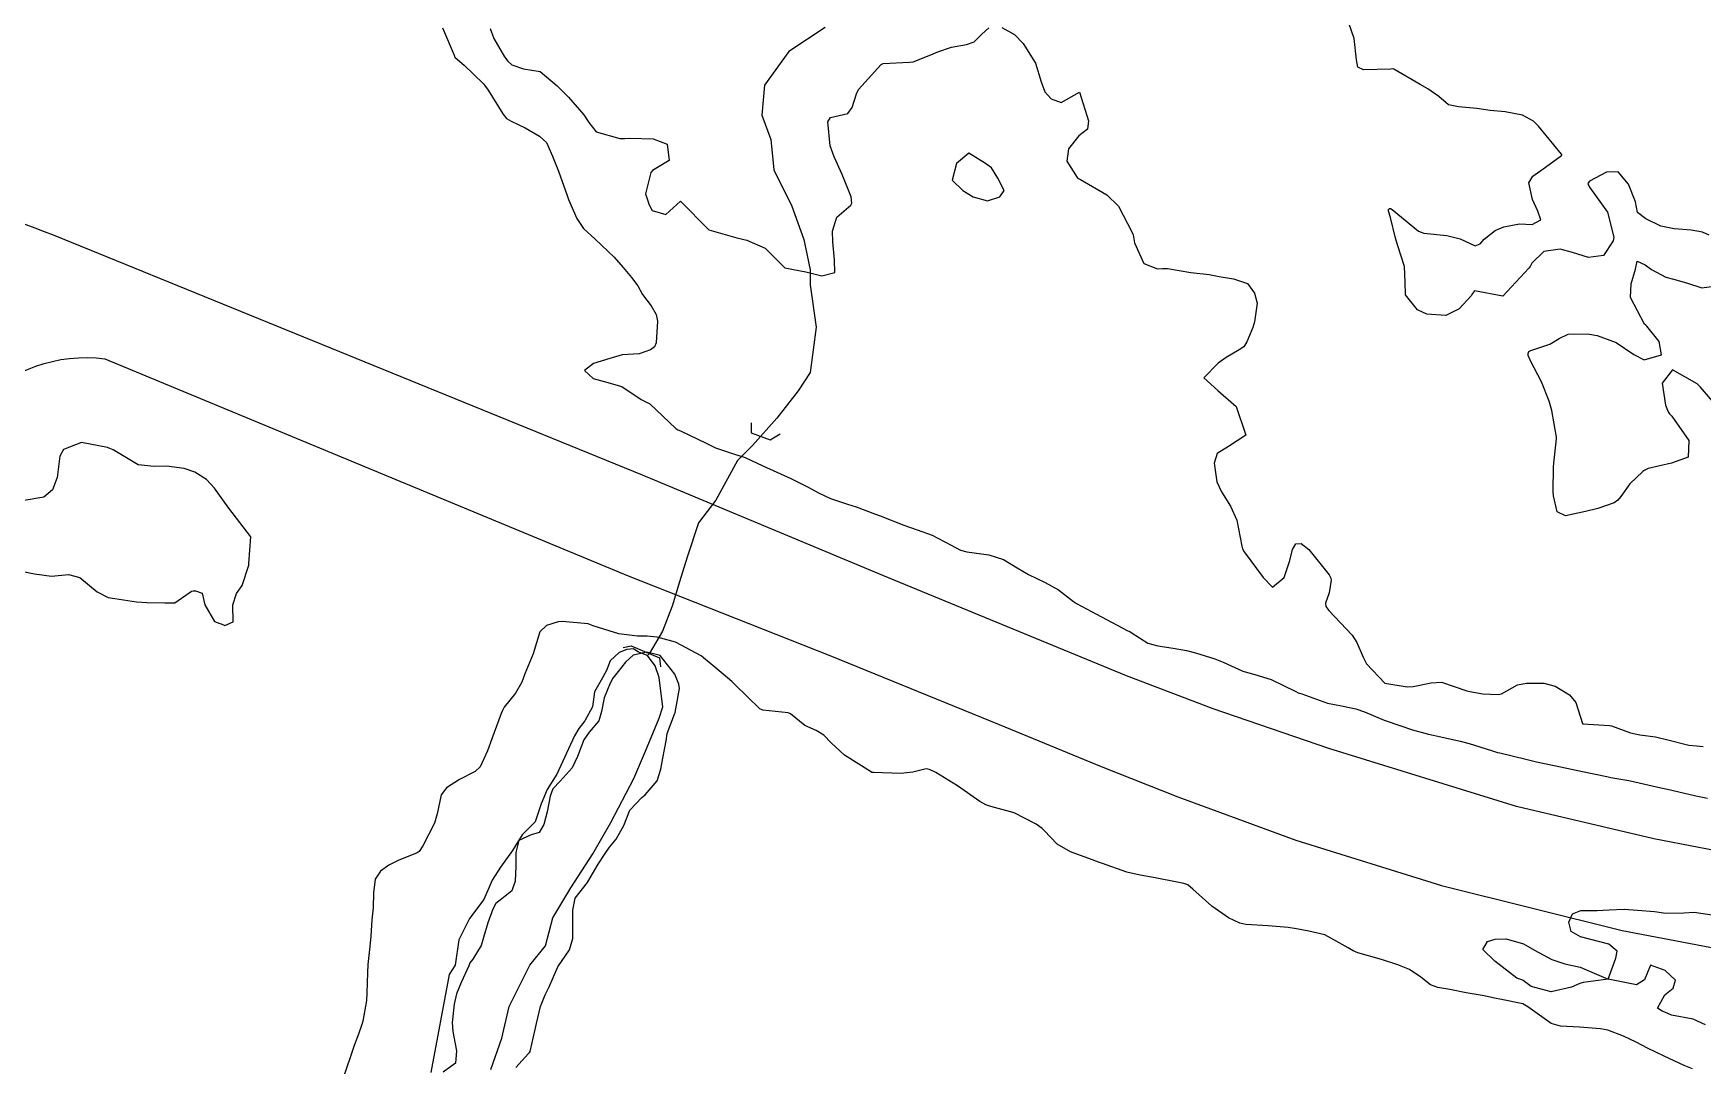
# Model space of a CAD drawing. Header units: metres. Extents: x 307586 to 320046, y 7427249 to 7434250.
# Drawn here: x 310342.2 to 310459.8, y 7432668.9 to 7432741.5 of the extents above; entities that cross this region are included whole.
import ezdxf

# ---------------------------------------------------------------- set-up
doc = ezdxf.new("R2010")
doc.units = ezdxf.units.M
doc.header["$MEASUREMENT"] = 0
for name, color, linetype in [('Curvas de Nivel 1m', 11, 'Continuous'), ('Hidrografia', 140, 'Continuous'), ('Pontes_Viadutos_Tubos', 190, 'Continuous'), ('Vias Primárias', 230, 'Continuous'), ('Vias Secundárias', 230, 'Continuous')]:
    doc.layers.add(name, color=color, linetype=linetype)

msp = doc.modelspace()

# ---------------------------------------------------------------- linework, layer by layer
at = {"layer": 'Curvas de Nivel 1m', "flags": 128}
for points, elevation in [([(310371.04, 7432741.93), (310371.86, 7432740), (310371.89, 7432739.92), (310371.9, 7432739.88), (310371.94, 7432739.84), (310372.56, 7432739.29), (310373.92, 7432738), (310373.97, 7432737.95), (310374.01, 7432737.9), (310374.27, 7432737.54), (310375.3, 7432735.88), (310375.56, 7432735.54), (310375.89, 7432735.36), (310376.86, 7432734.89), (310377.88, 7432734.29), (310378.36, 7432733.85), (310378.8, 7432732.9), (310379.22, 7432731.84), (310379.83, 7432730.12), (310379.93, 7432729.83), (310380.5, 7432728.51), (310380.97, 7432727.81), (310381.79, 7432727.04), (310383.14, 7432725.79), (310383.77, 7432725.05), (310384.35, 7432724.36), (310384.81, 7432723.76), (310385.14, 7432723.16), (310385.74, 7432722.35), (310386.1, 7432721.75), (310386.2, 7432721.27), (310386.09, 7432719.75), (310385.97, 7432719.48), (310385.7, 7432719.26), (310384.91, 7432718.98), (310383.69, 7432718.91), (310382.84, 7432718.64), (310381.69, 7432718.3), (310381.05, 7432717.81), (310381.67, 7432717.25), (310382.43, 7432717.03), (310383.67, 7432716.67), (310385.05, 7432715.76), (310385.46, 7432715.56), (310385.65, 7432715.45), (310387.48, 7432713.73), (310387.63, 7432713.63), (310387.81, 7432713.55), (310389.62, 7432712.68), (310390.28, 7432712.36), (310391.62, 7432711.91), (310392.36, 7432711.67), (310393.6, 7432711.1), (310394.6, 7432710.64), (310395.59, 7432710.21), (310396.75, 7432709.62), (310397.58, 7432709.16), (310398.39, 7432708.79), (310399.57, 7432708.4), (310400.19, 7432708.2), (310401.56, 7432707.68), (310401.87, 7432707.56), (310403.55, 7432706.91), (310404.49, 7432706.59), (310405.54, 7432706.22), (310406.87, 7432705.5), (310407.53, 7432705.15), (310407.98, 7432705.04), (310409.53, 7432704.83), (310410.56, 7432704.49), (310411.52, 7432703.92), (310412.33, 7432703.43), (310413.51, 7432702.88), (310414.45, 7432702.35), (310415.49, 7432701.54), (310415.72, 7432701.39), (310417.48, 7432700.45), (310419.33, 7432699.48), (310419.46, 7432699.42), (310419.56, 7432699.35), (310420.73, 7432698.6), (310421.45, 7432698.41), (310422.51, 7432698.25), (310423.45, 7432698.08), (310424.09, 7432697.93), (310425.45, 7432697.51), (310426.04, 7432697.26), (310427.43, 7432696.64), (310428.27, 7432696.4), (310429.43, 7432696.04), (310431.16, 7432695.2), (310431.32, 7432695.11), (310431.41, 7432695.08), (310431.58, 7432695.03), (310433.4, 7432694.38), (310434.39, 7432694.19), (310435.4, 7432693.99), (310436.01, 7432693.77), (310437.39, 7432693.18), (310437.53, 7432693.13), (310439.39, 7432692.5), (310440.5, 7432692.21), (310441.38, 7432692.01), (310442.73, 7432691.71), (310443.38, 7432691.55), (310444.95, 7432691.04), (310445.37, 7432690.92), (310445.53, 7432690.88), (310447.36, 7432690.45), (310448.11, 7432690.26), (310449.36, 7432689.99), (310450.58, 7432689.74), (310451.35, 7432689.57), (310453.07, 7432689.22), (310453.35, 7432689.16), (310454.61, 7432688.93), (310455.34, 7432688.78), (310456.87, 7432688.43), (310457.34, 7432688.33), (310458.04, 7432688.17), (310459.33, 7432687.87), (310460.17, 7432687.7)], 713), ([(310374.4, 7432741.89), (310374.67, 7432741.18), (310375.42, 7432739.88), (310375.65, 7432739.58), (310375.94, 7432739.33), (310376.75, 7432739.05), (310377.93, 7432738.86), (310379.13, 7432737.84), (310379.91, 7432737.05), (310381.01, 7432735.81), (310381.35, 7432735.27), (310381.88, 7432734.61), (310383.53, 7432734.13), (310383.88, 7432734.14), (310384.27, 7432734.17), (310385.88, 7432734.12), (310386.87, 7432733.74), (310387.01, 7432732.59), (310385.85, 7432731.89), (310385.71, 7432731.75), (310385.35, 7432730.24), (310385.5, 7432729.75), (310385.59, 7432729.52), (310385.82, 7432729.07), (310386.77, 7432728.78), (310387.82, 7432729.73), (310389.8, 7432727.71), (310391.79, 7432727.15), (310392.49, 7432726.98), (310393.78, 7432726.42), (310394.56, 7432725.65), (310395.16, 7432725.04), (310395.77, 7432724.92), (310396.63, 7432724.76), (310397.76, 7432724.47), (310398.68, 7432724.69), (310398.67, 7432725.6), (310398.54, 7432726.85), (310398.53, 7432727.6), (310398.82, 7432728.59), (310399.82, 7432729.44), (310399.87, 7432729.59), (310399.83, 7432730.04), (310399.2, 7432731.6), (310398.63, 7432732.84), (310398.36, 7432733.61), (310398.18, 7432735.32), (310398.39, 7432735.61), (310399.6, 7432735.89), (310399.9, 7432736.32), (310400.21, 7432737.29), (310400.36, 7432737.58), (310401.94, 7432739.34), (310402.09, 7432739.41), (310403.94, 7432739.5), (310404.2, 7432739.54), (310405.44, 7432740.02), (310405.95, 7432740.24), (310406.9, 7432740.56), (310407.96, 7432740.76), (310408.5, 7432740.95), (310409.05, 7432741.48), (310409.53, 7432741.92)], 712), ([(310410.45, 7432741.94), (310411.35, 7432741.45), (310411.96, 7432740.83), (310412.81, 7432739.43), (310413.23, 7432738.13), (310413.48, 7432737.42), (310413.92, 7432736.92), (310414.64, 7432736.68), (310415.92, 7432737.39), (310416.55, 7432735.38), (310416.48, 7432734.8), (310415.88, 7432734.32), (310415.15, 7432733.4), (310415.02, 7432732.55), (310415.75, 7432731.39), (310415.85, 7432731.32), (310416, 7432731.24), (310417.84, 7432730.18), (310418.66, 7432729.36), (310419.64, 7432727.51), (310419.69, 7432727.35), (310419.79, 7432726.8), (310420.45, 7432725.34), (310421.41, 7432724.97), (310421.77, 7432724.99), (310422.11, 7432724.98), (310423.77, 7432724.69), (310425.06, 7432724.57), (310425.76, 7432724.41), (310426.77, 7432724.25), (310427.76, 7432723.92), (310428.26, 7432723.24), (310428.44, 7432722.55), (310428.26, 7432721.24), (310428.13, 7432720.84), (310427.71, 7432719.82), (310427.49, 7432719.47), (310427.18, 7432719.26), (310426.25, 7432718.71), (310425.69, 7432718.32), (310424.68, 7432717.29), (310425.67, 7432716.4), (310426.96, 7432715.26), (310427.63, 7432713.25), (310426.42, 7432712.46), (310425.62, 7432711.96), (310425.41, 7432711.27), (310425.59, 7432709.97), (310425.93, 7432709.27), (310426.57, 7432708.26), (310427.01, 7432707.26), (310427.36, 7432705.43), (310427.41, 7432705.25), (310427.53, 7432705.03), (310428.87, 7432703.24), (310429.51, 7432702.56), (310430.33, 7432703.22), (310430.74, 7432704.43), (310430.93, 7432705.21), (310431.15, 7432705.6), (310431.54, 7432705.63), (310432.07, 7432705.19), (310433.52, 7432703.42), (310433.63, 7432703.18), (310433.65, 7432703.04), (310433.5, 7432702.16), (310433.25, 7432701.43), (310433.28, 7432701.18), (310433.49, 7432700.91), (310435.12, 7432699.16), (310435.46, 7432698.66), (310435.91, 7432697.62), (310436.14, 7432697.15), (310437.42, 7432695.78), (310439.01, 7432695.53), (310439.42, 7432695.56), (310440.7, 7432695.82), (310441.42, 7432695.86), (310443.22, 7432695.26), (310443.41, 7432695.2), (310444.33, 7432695.05), (310445.41, 7432694.99), (310445.65, 7432695.04), (310446.77, 7432695.67), (310447.42, 7432695.8), (310448.64, 7432695.79), (310449.42, 7432695.57), (310450.44, 7432694.97), (310450.88, 7432694.44), (310451.35, 7432692.96), (310451.37, 7432692.94), (310451.39, 7432692.93), (310453.26, 7432692.81), (310453.39, 7432692.78), (310454.75, 7432692.29), (310455.39, 7432692.15), (310456.49, 7432692.01), (310457.38, 7432691.8), (310458.84, 7432691.42), (310459.38, 7432691.37), (310459.85, 7432691.34)], 712), ([(310460.27, 7432727.32), (310459.81, 7432727.53), (310459.02, 7432727.67), (310457.81, 7432727.78), (310456.88, 7432727.97), (310455.82, 7432728.47), (310455.24, 7432728.93), (310455.08, 7432729.68), (310454.59, 7432730.93), (310453.86, 7432731.78), (310453.04, 7432731.77), (310451.85, 7432731.13), (310451.73, 7432730.96), (310451.85, 7432730.72), (310453.12, 7432728.95), (310453.56, 7432727.19), (310453.52, 7432726.94), (310452.84, 7432725.89), (310451.78, 7432725.75), (310450.65, 7432726.11), (310449.79, 7432726.35), (310448.63, 7432726.17), (310447.78, 7432725.36), (310447.66, 7432725.13), (310447.58, 7432725.01), (310445.75, 7432723.04), (310443.76, 7432723.41), (310443.6, 7432723.22), (310443.51, 7432723.06), (310442.66, 7432722.15), (310441.74, 7432721.68), (310440.4, 7432721.76), (310439.74, 7432722.08), (310438.88, 7432723.12), (310438.87, 7432724.01), (310438.82, 7432725.12), (310438.34, 7432726.58), (310438.18, 7432727.13), (310437.82, 7432728.57), (310437.7, 7432729.01), (310437.69, 7432729.13), (310437.75, 7432729.21), (310437.82, 7432729.2), (310437.94, 7432729.13), (310439.81, 7432727.61), (310440.18, 7432727.48), (310441.81, 7432727.31), (310442.74, 7432727.07), (310443.8, 7432726.59), (310444.15, 7432726.71), (310444.44, 7432727.05), (310445.21, 7432727.65), (310445.81, 7432727.91), (310446.92, 7432728.13), (310447.81, 7432728.07), (310448.41, 7432728.41), (310448.22, 7432729.01), (310447.84, 7432729.85), (310447.58, 7432731.01), (310447.86, 7432731.48), (310448.74, 7432732.12), (310449.87, 7432732.93), (310449.91, 7432732.99), (310449.89, 7432733.01), (310449.87, 7432733.03), (310448.26, 7432735.01), (310447.9, 7432735.36), (310447.14, 7432735.78), (310445.91, 7432736.01), (310444.86, 7432736.1), (310443.91, 7432736.24), (310442.61, 7432736.37), (310441.91, 7432736.51), (310441.24, 7432737.09), (310440.47, 7432737.64), (310439.93, 7432737.94), (310438.06, 7432739.01), (310437.94, 7432739.04), (310437.83, 7432739.02), (310435.94, 7432738.97), (310435.52, 7432739.16), (310435.44, 7432739.67), (310435.27, 7432741.17), (310434.89, 7432742.26)], 712), ([(310461.19, 7432714.85), (310459.68, 7432716.63), (310459.44, 7432716.87), (310457.69, 7432717.84), (310456.96, 7432716.9), (310457.2, 7432715.36), (310457.4, 7432714.89), (310457.49, 7432714.74), (310457.65, 7432714.58), (310458.84, 7432712.88), (310458.8, 7432711.7), (310457.62, 7432711.28), (310455.98, 7432710.91), (310455.74, 7432710.79), (310455.61, 7432710.69), (310454.7, 7432709.82), (310454.05, 7432708.94), (310453.84, 7432708.67), (310453.58, 7432708.48), (310452.44, 7432708.08), (310451.57, 7432707.88), (310450.15, 7432707.57), (310449.57, 7432707.86), (310449.32, 7432708.99), (310449.3, 7432709.28), (310449.31, 7432710.99), (310449.33, 7432711.28), (310449.53, 7432712.99), (310449.53, 7432713.1), (310449.2, 7432714.99), (310449.02, 7432715.64), (310448.47, 7432717), (310447.7, 7432718.48), (310447.54, 7432718.86), (310447.53, 7432719.01), (310447.57, 7432719.15), (310447.71, 7432719.21), (310449.06, 7432719.65), (310449.72, 7432720.06), (310450.35, 7432720.35), (310451.72, 7432720.39), (310452.4, 7432720.27), (310453.72, 7432719.78), (310454.97, 7432718.93), (310455.7, 7432718.55), (310456.93, 7432718.9), (310456.77, 7432719.85), (310455.88, 7432720.92), (310455.81, 7432720.99), (310455.73, 7432721.07), (310454.73, 7432722.93), (310454.78, 7432723.91), (310455.08, 7432724.93), (310455.2, 7432725.51), (310455.78, 7432725.25), (310456.22, 7432724.91), (310457.23, 7432724.37), (310457.77, 7432724.24), (310458.68, 7432723.97), (310459.76, 7432723.63), (310460.64, 7432723.74)], 712), ([(310341.51, 7432703.66), (310342.3, 7432703.48), (310343.5, 7432703.33), (310344.7, 7432703.43), (310345.5, 7432703.24), (310346.72, 7432702.22), (310347.49, 7432701.82), (310347.95, 7432701.74), (310349.48, 7432701.52), (310350.21, 7432701.46), (310351.48, 7432701.44), (310352.18, 7432701.45), (310353.19, 7432702.14), (310353.37, 7432702.27), (310353.49, 7432702.29), (310353.64, 7432702.28), (310354.11, 7432702.13), (310354.3, 7432701.31), (310354.99, 7432700.12), (310355.35, 7432700), (310355.46, 7432699.96), (310355.72, 7432699.85), (310356.3, 7432700.1), (310356.27, 7432701.31), (310356.53, 7432702.1), (310356.94, 7432702.66), (310357.39, 7432704.09), (310357.4, 7432704.21), (310357.53, 7432706.09), (310355.99, 7432708.11), (310355.57, 7432708.69), (310354.97, 7432709.51), (310354.41, 7432710.13), (310353.59, 7432710.65), (310352.84, 7432710.91), (310351.6, 7432711.07), (310350.72, 7432711.05), (310349.6, 7432711.16), (310347.85, 7432712.21), (310347.61, 7432712.32), (310347.44, 7432712.38), (310345.62, 7432712.73), (310344.35, 7432712.25), (310344.08, 7432711.78), (310343.9, 7432710.26), (310343.57, 7432709.4), (310342.95, 7432708.89), (310341.57, 7432708.64)], 713), ([(310459.1, 7432668.63), (310458.53, 7432668.88), (310457.11, 7432669.52), (310455.93, 7432670.1), (310455.13, 7432670.51), (310454.25, 7432670.93), (310453.14, 7432671.37), (310452.62, 7432671.46), (310451.14, 7432671.58), (310449.8, 7432671.64), (310449.14, 7432671.84), (310447.5, 7432673.01), (310447.15, 7432673.21), (310445.65, 7432673.53), (310445.16, 7432673.62), (310444.44, 7432673.77), (310443.16, 7432674), (310442.01, 7432674.23), (310441.17, 7432674.36), (310440.64, 7432674.56), (310439.96, 7432675.1), (310439.18, 7432675.63), (310438.34, 7432675.97), (310437.19, 7432676.33), (310435.54, 7432676.81), (310435.2, 7432676.94), (310434.84, 7432677.16), (310433.21, 7432678.07), (310432.07, 7432678.33), (310431.22, 7432678.5), (310430.61, 7432678.6), (310429.22, 7432678.7), (310427.65, 7432678.81), (310427.22, 7432678.89), (310426.42, 7432679.26), (310425.24, 7432680.1), (310423.9, 7432681.29), (310423.55, 7432681.59), (310423.26, 7432681.69), (310422.79, 7432681.77), (310421.26, 7432682.09), (310420.2, 7432682.28), (310419.26, 7432682.48), (310417.54, 7432683.1), (310417.27, 7432683.2), (310416.76, 7432683.38), (310415.28, 7432683.91), (310414.34, 7432684.46), (310413.43, 7432685.42), (310413.3, 7432685.56), (310412.86, 7432685.87), (310411.31, 7432686.65), (310409.68, 7432687.1), (310409.32, 7432687.23), (310408.9, 7432687.47), (310407.33, 7432688.56), (310405.8, 7432689.51), (310405.35, 7432689.71), (310405.11, 7432689.75), (310404.18, 7432689.53), (310403.34, 7432689.42), (310401.41, 7432689.49), (310401.34, 7432689.49), (310401.29, 7432689.51), (310401.19, 7432689.56), (310399.36, 7432690.73), (310398.42, 7432691.6), (310397.91, 7432692.14), (310397.38, 7432692.46), (310396.58, 7432692.81), (310395.55, 7432693.63), (310395.39, 7432693.7), (310393.62, 7432693.88), (310393.4, 7432693.99), (310391.66, 7432695.68), (310391.42, 7432695.9), (310390.22, 7432696.91), (310389.44, 7432697.58), (310389.27, 7432697.71), (310387.45, 7432698.68), (310386.16, 7432699.04), (310385.46, 7432699.1), (310384.79, 7432699.1), (310383.46, 7432699.26), (310381.73, 7432699.8), (310381.46, 7432699.9), (310381.31, 7432699.96), (310379.47, 7432700.14), (310379.19, 7432700.11), (310378.37, 7432699.84), (310377.89, 7432699.41), (310377.44, 7432697.85), (310376.84, 7432696.44), (310376.64, 7432695.86), (310376.18, 7432695.09), (310375.4, 7432694.1), (310375.26, 7432693.87), (310375.17, 7432693.65), (310374.51, 7432691.88), (310374.22, 7432691.03), (310373.7, 7432689.89), (310373.34, 7432689.56), (310372.24, 7432689.01), (310371.33, 7432688.42), (310370.95, 7432687.93), (310370.66, 7432686.58), (310370.49, 7432685.93), (310369.66, 7432684.33), (310369.4, 7432683.95), (310369.27, 7432683.85), (310367.93, 7432683.3), (310367.26, 7432682.98), (310366.67, 7432682.56), (310366.3, 7432681.98), (310366.19, 7432681.03), (310366.16, 7432679.98), (310366.07, 7432679.13), (310366, 7432677.98), (310365.93, 7432677.24), (310365.78, 7432675.98), (310365.75, 7432675.4), (310365.72, 7432673.98), (310365.69, 7432673.44), (310365.44, 7432671.99), (310365.37, 7432671.75), (310365.12, 7432671.08), (310364.81, 7432670.29), (310364.72, 7432670), (310364.53, 7432669.43), (310364.04, 7432668.01)], 713), ([(310376.22, 7432668.73), (310377.1, 7432669.73), (310377.17, 7432669.79), (310377.22, 7432669.85), (310377.57, 7432671.4), (310377.66, 7432671.84), (310377.95, 7432673.03), (310378.28, 7432673.84), (310378.57, 7432674.42), (310379.17, 7432675.83), (310380, 7432677.01), (310380.22, 7432677.81), (310380.22, 7432678.82), (310380.23, 7432679.81), (310380.38, 7432680.66), (310381.25, 7432681.76), (310381.27, 7432681.78), (310381.28, 7432681.8), (310382.01, 7432683.05), (310382.51, 7432683.79), (310382.82, 7432684.24), (310383.28, 7432684.8), (310383.81, 7432685.77), (310384.23, 7432686.84), (310385.09, 7432687.75), (310385.32, 7432687.92), (310386.16, 7432688.91), (310386.42, 7432689.74), (310386.57, 7432690.52), (310386.8, 7432691.74), (310386.88, 7432692.24), (310387.39, 7432693.61), (310387.43, 7432693.69), (310387.44, 7432693.73), (310387.73, 7432695.41), (310387.69, 7432695.73), (310387.42, 7432696.42), (310386.39, 7432697.74), (310385.45, 7432697.97), (310384.48, 7432697.76), (310383.94, 7432697.27), (310383.43, 7432696.61), (310383.05, 7432696.15), (310382.85, 7432695.79), (310382.44, 7432694.75), (310382.25, 7432693.79), (310382.05, 7432693.13), (310381.38, 7432692.34), (310381, 7432691.81), (310380.55, 7432690.62), (310380.17, 7432689.82), (310379.33, 7432688.88), (310378.82, 7432688.35), (310378.63, 7432687.84), (310378.41, 7432686.74), (310378.18, 7432685.84), (310377.86, 7432685.28), (310377.29, 7432685.12), (310376.43, 7432684.71), (310376.2, 7432683.86), (310376.22, 7432682.9), (310376.17, 7432681.86), (310375.92, 7432681.18), (310375.23, 7432680.6), (310374.81, 7432680.29), (310374.58, 7432679.88), (310374.24, 7432678.91), (310373.93, 7432677.89), (310373.76, 7432677.33), (310373.18, 7432676.37), (310372.98, 7432676.09), (310372.89, 7432675.9), (310372.36, 7432674.71), (310372.03, 7432673.91), (310371.86, 7432673.2), (310371.73, 7432671.91), (310371.78, 7432671.26), (310372.04, 7432669.91), (310371.97, 7432669.04), (310371.09, 7432668.41)], 712), ([(310460.03, 7432671.74), (310459.15, 7432672.13), (310457.62, 7432672.42), (310457.15, 7432672.63), (310456.97, 7432672.71), (310456.65, 7432672.9), (310457.16, 7432673.85), (310457.74, 7432674.31), (310457.9, 7432674.88), (310457.18, 7432675.56), (310456.15, 7432675.94), (310455.72, 7432674.91), (310455.17, 7432674.56), (310453.17, 7432674.94), (310451.41, 7432674.72), (310451.17, 7432674.64), (310450.59, 7432674.39), (310449.16, 7432674.06), (310447.73, 7432674.44), (310447.17, 7432674.86), (310447.08, 7432674.91), (310446.74, 7432675.02), (310445.19, 7432676.21), (310444.34, 7432677.05), (310444.66, 7432677.6), (310445.21, 7432677.76), (310445.97, 7432677.78), (310447.21, 7432677.43), (310447.97, 7432677), (310449.19, 7432676.33), (310450.12, 7432676.04), (310451.19, 7432675.8), (310453.17, 7432674.94), (310453.7, 7432676.44), (310453.81, 7432676.93), (310453.21, 7432677.41), (310452.58, 7432677.58), (310451.21, 7432677.94), (310450.55, 7432678.3), (310450.4, 7432678.97), (310450.66, 7432679.54), (310451.24, 7432679.79), (310452.4, 7432679.78), (310453.24, 7432679.84), (310454.29, 7432679.87), (310455.24, 7432679.82), (310456.42, 7432679.72), (310457.23, 7432679.59), (310458.49, 7432679.62), (310459.23, 7432679.66), (310460.63, 7432679.45)], 714)]:
    msp.add_lwpolyline(points, dxfattribs=dict(at, elevation=elevation))
at = {"layer": 'Hidrografia'}
for points in [[(310398.01, 7432741.95), (310395.45, 7432740.25), (310393.74, 7432737.9), (310393.53, 7432735.77), (310394.17, 7432734.07), (310394.38, 7432731.93), (310395.66, 7432729.38), (310396.51, 7432727.03), (310396.94, 7432724.9), (310396.94, 7432723.83), (310397.37, 7432720.85), (310396.94, 7432717.65), (310396.09, 7432716.37), (310394.6, 7432714.45), (310392.89, 7432712.53), (310391.82, 7432711.47), (310390.29, 7432708.68), (310389.09, 7432707.08), (310388.29, 7432704.67), (310387.75, 7432702.93), (310387.22, 7432701.2), (310386.55, 7432699.46), (310385.61, 7432697.86), (310385.48, 7432697.73)], [(310374.46, 7432668.59), (310375.23, 7432670.8), (310375.74, 7432673.02), (310377.19, 7432675.94), (310378.3, 7432677.3), (310378.81, 7432679.26), (310380.09, 7432681.39), (310381.63, 7432683.78), (310382.91, 7432685.99), (310384.52, 7432689.09), (310385.34, 7432691), (310386.3, 7432693.32), (310386.57, 7432694.13), (310386.43, 7432695.23), (310386.3, 7432696.18), (310386.02, 7432697), (310385.48, 7432697.73), (310384.8, 7432698), (310384.49, 7432698.21), (310384.02, 7432698.16), (310383.49, 7432697.95), (310382.86, 7432697.37), (310382.6, 7432696.69), (310382.23, 7432696.01), (310381.76, 7432695.17), (310381.6, 7432694.12), (310381.08, 7432693.13), (310380.66, 7432692.6), (310380.34, 7432692.08), (310379.09, 7432689.39), (310378.41, 7432688.3), (310377.99, 7432687.29), (310377.57, 7432686.03), (310376.65, 7432685.11), (310375.97, 7432684.01), (310375.13, 7432682.84), (310374.55, 7432681.91), (310373.96, 7432680.57), (310372.95, 7432679.22), (310372.19, 7432677.71), (310371.94, 7432675.94), (310371.52, 7432675.27), (310370.23, 7432668.38)]]:
    msp.add_lwpolyline(points, dxfattribs=at)
msp.add_lwpolyline([(310408.12, 7432733.1), (310407.25, 7432732.37), (310406.96, 7432731.2), (310407.69, 7432730.47), (310408.42, 7432730.03), (310409.44, 7432729.74), (310410.31, 7432730.03), (310410.61, 7432730.47), (310410.17, 7432731.35), (310409.73, 7432732.08), (310409.29, 7432732.37)], close=True, dxfattribs=at)
at = {"layer": 'Pontes_Viadutos_Tubos'}
for points in [[(310392.79, 7432714.11), (310392.79, 7432713.41), (310394.12, 7432712.92), (310394.83, 7432713.34)], [(310383.77, 7432698.29), (310384.34, 7432698.42), (310386.32, 7432697.58), (310386.41, 7432696.93)]]:
    msp.add_lwpolyline(points, dxfattribs=at)
at = {"layer": 'Vias Primárias'}
msp.add_lwpolyline([(310465.89, 7432683), (310456.39, 7432684.82), (310446.7, 7432687.1), (310433.49, 7432691.19), (310425.34, 7432693.98), (310419.23, 7432696.3), (310402.07, 7432703.36), (310385.14, 7432710.44), (310343.65, 7432727.32, 0.034946), (310322.48, 7432733.89, 0.022702), (310299.15, 7432738.28, 0.038475), (310281.35, 7432739.41), (310260.12, 7432739.12), (310208.06, 7432736.08), (310165.41, 7432733.02), (310145.35, 7432731.92), (310122.58, 7432730.44), (310102.5, 7432729.37), (310076.07, 7432727.98), (310033.84, 7432725.37)], format="xyb", dxfattribs=at)
msp.add_lwpolyline([(310347.26, 7432718.62), (310384.13, 7432703.35), (310398.33, 7432697.74), (310410.27, 7432692.87), (310417.44, 7432689.92), (310422.84, 7432687.78), (310431.15, 7432684.73), (310441.43, 7432681.55), (310454.15, 7432678.37), (310463.66, 7432676.57)], dxfattribs=at)
at = {"layer": 'Vias Secundárias'}
msp.add_lwpolyline([(310309.74, 7432664.63), (310313.27, 7432672.45), (310319.41, 7432687.96), (310323.55, 7432695.77), (310328.76, 7432703.28), (310332.76, 7432709.3), (310335.68, 7432712.67), (310338.28, 7432715.43, -0.240606), (310347.26, 7432718.62, -4.017944)], format="xyb", dxfattribs=at)

doc.saveas('drawing.dxf')
